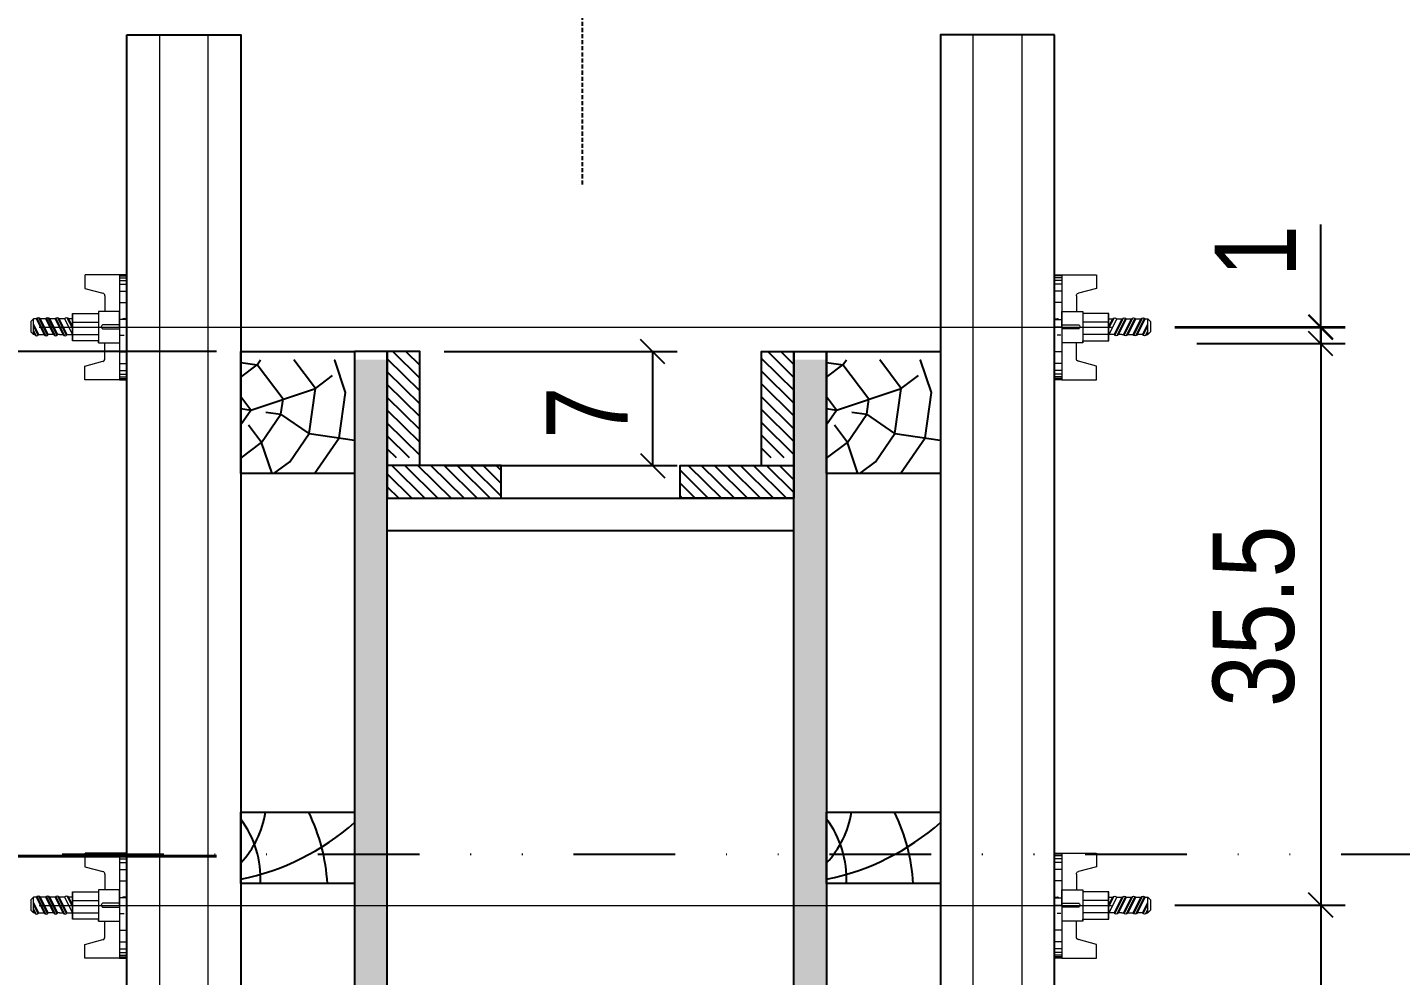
# Model space of a CAD drawing. Extents: x 13379 to 23315, y 867 to 16997.
# Drawn here: x 17798.9 to 17967.7, y 8546.2 to 8662.8 of the extents above; entities that cross this region are included whole.
import ezdxf
from ezdxf.enums import TextEntityAlignment as Align

# ---------------------------------------------------------------- set-up
doc = ezdxf.new("R2010")
doc.units = 0
doc.linetypes.add('DIVIDE2', pattern=[0.625, 0.25, -0.125, 0, -0.125, 0, -0.125])
doc.linetypes.add('HIDDEN', pattern=[0.375, 0.25, -0.125])
for name, color, linetype in [('1-2 PONTALETE', 7, 'Continuous'), ('COTA', 241, 'Continuous'), ('GRAVATA', 2, 'Continuous'), ('Nível', 160, 'Continuous'), ('Painéis', 200, 'Continuous'), ('PONTALETE', 7, 'Continuous'), ('SARRAFO', 251, 'Continuous'), ('Texto de Titulo', 7, 'Continuous'), ('Texto Qtd Sarr', 242, 'Continuous')]:
    doc.layers.add(name, color=color, linetype=linetype)
doc.layers.add('Hachura', color=251, linetype='Continuous', lineweight=9)
doc.layers.add('Texto Seção', color=7, linetype='Continuous', lineweight=15)
doc.styles.add('COTA TECNICA 2X', font='techl___.ttf', dxfattribs={"height": 10})
doc.styles.add('ROMANS', font='romans.shx')
doc.dimstyles.new('SECAO PILAR', dxfattribs={"dimtxt": 10, "dimasz": 3, "dimexe": 3, "dimexo": 3, "dimgap": 3, "dimtad": 1, "dimdec": 1, "dimlfac": 0.5, "dimzin": 12, "dimdsep": 46, "dimtxsty": 'COTA TECNICA 2X', "dimblk1": 'OBLIQUE', "dimblk2": 'OBLIQUE', "dimsah": 1, "dimcen": 0.9, "dimclrd": 256, "dimclre": 256, "dimclrt": 256, "dimadec": 1, "dimazin": 3, "dimtfac": 1, "dimtdec": 1, "dimtmove": 0, "dimatfit": 3, "dimfxl": 1, "dimtolj": 1, "dimtzin": 12, "dimarcsym": 0})

# ---------------------------------------------------------------- blocks, each defined once
blk = doc.blocks.new('_Oblique')
at = {"color": 0, "linetype": 'ByBlock', "lineweight": -2}
blk.add_line((-0.5, -0.5), (0.5, 0.5), dxfattribs=at)
blk = doc.blocks.new('*D1016')
at = {"layer": 'COTA', "lineweight": -2, "transparency": 16777216}
for p, q in [((17822.13, 8622.93), (17744.84, 8622.93)), ((17747.84, 8622.93), (17747.84, 8498.89)), ((17822.13, 8498.89), (17744.84, 8498.89))]:
    blk.add_line(p, q, dxfattribs=at)
at = {"layer": 'Defpoints', "color": 0, "transparency": 16777216}
for p in [(17825.13, 8622.93), (17747.84, 8498.89), (17825.13, 8498.89)]:
    blk.add_point(p, dxfattribs=at)
at = {"layer": 'COTA', "lineweight": -2, "transparency": 16777216, "xscale": 3, "yscale": 3, "zscale": 3}
for p, rotation in [((17747.84, 8622.93), 90), ((17747.84, 8498.89), 270)]:
    blk.add_blockref('_Oblique', p, dxfattribs=dict(at, rotation=rotation))
at = {"layer": 'COTA', "transparency": 16777216, "insert": (17739.74, 8560.91), "char_height": 10, "attachment_point": 5, "rotation": 90, "style": 'COTA TECNICA 2X'}
blk.add_mtext('\\A1;62 - PAINEL', dxfattribs=at)
blk = doc.blocks.new('*D1017')
at = {"layer": 'COTA', "lineweight": -2, "transparency": 16777216}
for p, q in [((17957.91, 8626), (17957.91, 8638.58)), ((17939.96, 8626), (17960.91, 8626)), ((17957.91, 8623.93), (17957.91, 8626)), ((17942.67, 8623.93), (17960.91, 8623.93)), ((17957.91, 8623.93), (17957.91, 8620.93))]:
    blk.add_line(p, q, dxfattribs=at)
at = {"layer": 'Defpoints', "color": 0, "transparency": 16777216}
for p in [(17936.96, 8626), (17957.91, 8626), (17939.67, 8623.93)]:
    blk.add_point(p, dxfattribs=at)
at = {"layer": 'COTA', "lineweight": -2, "transparency": 16777216, "xscale": 3, "yscale": 3, "zscale": 3}
for p, rotation in [((17957.91, 8626), 270), ((17957.91, 8623.93), 90)]:
    blk.add_blockref('_Oblique', p, dxfattribs=dict(at, rotation=rotation))
at = {"layer": 'COTA', "transparency": 16777216, "insert": (17949.85, 8635.29), "char_height": 10, "attachment_point": 5, "rotation": 90, "style": 'COTA TECNICA 2X'}
blk.add_mtext('\\A1;1', dxfattribs=at)
blk = doc.blocks.new('C')
at = {"layer": 'Hachura', "color": 0}
for p, q in [((0.461, 3.155), (-0.003, 3.155)), ((0.461, 3.05), (-0.003, 3.05)), ((0.461, 2.881), (-0.003, 2.881)), ((0.461, 2.65), (-0.003, 2.65)), ((0, 3.224), (0, -3.224)), ((0.451, 3.224), (0, 3.224)), ((0, 2.747), (0, -1.16)), ((0.451, -3.225), (0.451, 3.224)), ((0.451, 3.224), (2.58, 3.224)), ((2.58, 3.224), (2.58, 2.385)), ((0.461, 2.228), (-0.003, 2.228)), ((1.354, 1.939), (1.354, 0.965)), ((2.58, 2.385), (1.475, 2.094)), ((0.461, 1.512), (0, 1.512)), ((1.741, 0.966), (0.451, 0.966)), ((1.741, -0.968), (1.741, 0.966)), ((1.741, 0.966), (1.741, 0.838)), ((1.741, 0.966), (1.741, 0.838)), ((0.388, 0.487), (0.172, 0.487)), ((1.451, 0.101), (0.451, 0.101)), ((1.741, 0.838), (3.354, 0.838)), ((3.354, 0.451), (1.741, 0.451)), ((3.32, 0.838), (3.32, -0.839)), ((3.354, 0.838), (3.354, -0.839)), ((3.676, 0.451), (3.354, 0.451)), ((3.837, -0.517), (3.354, 0.451)), ((3.354, 0.064), (3.67, -0.57)), ((3.676, 0.451), (4.16, -0.517)), ((3.716, 0.5), (4.251, -0.57)), ((4.371, -0.553), (3.83, 0.53)), ((4.151, 0.451), (3.934, 0.451)), ((4.418, -0.517), (3.934, 0.451)), ((4.151, 0.451), (4.256, 0.451)), ((4.256, 0.451), (4.74, -0.517)), ((4.296, 0.5), (4.831, -0.57)), ((4.952, -0.553), (4.41, 0.53)), ((4.514, 0.451), (4.837, 0.451)), ((4.998, -0.517), (4.514, 0.451)), ((4.837, 0.451), (5.321, -0.517)), ((4.876, 0.5), (5.412, -0.57)), ((5.532, -0.553), (4.991, 0.53)), ((5.579, -0.517), (5.095, 0.451)), ((5.417, 0.451), (5.095, 0.451)), ((5.579, -0.517), (5.095, 0.451)), ((5.417, 0.451), (5.74, -0.194)), ((5.457, 0.5), (5.74, -0.065)), ((5.74, 0.193), (5.571, 0.53)), ((5.74, 0.322), (5.675, 0.451)), ((5.675, 0.451), (5.74, 0.451)), ((5.739, 0.45), (5.9, 0.288)), ((5.739, 0.45), (5.739, -0.518)), ((5.9, -0.356), (5.9, 0.288)), ((0.451, -0.004), (0, -0.004)), ((0.075, -0.481), (0.292, -0.481)), ((0.292, -0.481), (0.397, -0.481)), ((0.451, -0.001), (0.451, -0.968)), ((0.451, -0.157), (1.451, -0.157)), ((0.451, -0.646), (0.451, -0.323)), ((0.451, -3.225), (0.451, -0.646)), ((3.354, -0.323), (1.741, -0.323)), ((3.354, -0.839), (1.741, -0.839)), ((3.354, -0.065), (3.579, -0.517)), ((3.354, -0.517), (3.579, -0.517)), ((3.837, -0.517), (4.16, -0.517)), ((4.418, -0.517), (4.74, -0.517)), ((4.634, -0.517), (4.74, -0.517)), ((4.998, -0.517), (5.321, -0.517)), ((5.579, -0.517), (5.74, -0.517)), ((5.739, -0.518), (5.9, -0.356)), ((5.739, -0.518), (5.739, -0.518)), ((0.461, -1.521), (-0.003, -1.521)), ((0.451, -0.968), (1.741, -0.968)), ((1.354, -1.94), (1.354, -0.968)), ((0.461, -2.228), (-0.003, -2.228)), ((2.58, -2.387), (1.475, -2.096)), ((2.58, -3.225), (2.58, -2.387)), ((0.461, -2.65), (-0.003, -2.65)), ((0.461, -2.881), (-0.003, -2.881)), ((0.461, -3.05), (-0.003, -3.05)), ((0.461, -3.155), (-0.003, -3.155)), ((0, -3.224), (2.568, -3.224))]:
    blk.add_line(p, q, dxfattribs=at)
for centre, radius, start, end in [((1.516, 1.939), 0.161, 104.74356, 180), ((1.445, -0.028), 0.129, 272.69497, 87.30503), ((3.805, 0.389), 0.143, 25.56881, 154.43119), ((4.385, 0.389), 0.143, 25.56881, 154.43119), ((4.966, 0.389), 0.143, 25.56881, 154.43119), ((5.546, 0.389), 0.143, 25.56881, 154.43119), ((0.166, -0.366), 0.174, 221.74404, 317.85924), ((3.708, -0.4), 0.174, 222.14076, 318.25596), ((4.289, -0.4), 0.174, 222.14076, 318.25596), ((4.869, -0.4), 0.174, 222.14076, 318.25596), ((5.45, -0.4), 0.174, 222.14076, 318.25596), ((5.61, -0.401), 0.174, 317.85924, 318.25596), ((1.516, -1.94), 0.161, 180, 255.25644)]:
    blk.add_arc(centre, radius, start, end, dxfattribs=at)
blk = doc.blocks.new('*D1019')
at = {"layer": 'COTA', "lineweight": -2, "transparency": 16777216}
for p, q in [((17822.13, 8622.93), (17776.59, 8622.93)), ((17779.59, 8560.91), (17779.59, 8622.93)), ((17822.13, 8560.91), (17776.59, 8560.91))]:
    blk.add_line(p, q, dxfattribs=at)
at = {"layer": 'Defpoints', "color": 0, "transparency": 16777216}
for p in [(17779.59, 8622.93), (17825.13, 8622.93), (17825.13, 8560.91)]:
    blk.add_point(p, dxfattribs=at)
at = {"layer": 'COTA', "lineweight": -2, "transparency": 16777216, "xscale": 3, "yscale": 3, "zscale": 3}
for p, rotation in [((17779.59, 8622.93), 90), ((17779.59, 8560.91), 270)]:
    blk.add_blockref('_Oblique', p, dxfattribs=dict(at, rotation=rotation))
at = {"layer": 'COTA', "transparency": 16777216, "insert": (17771.37, 8591.92), "char_height": 10, "attachment_point": 5, "rotation": 90, "style": 'COTA TECNICA 2X'}
blk.add_mtext('\\A1;31', dxfattribs=at)
blk = doc.blocks.new('*D1023')
at = {"layer": 'COTA', "lineweight": -2, "transparency": 16777216}
for p, q in [((17939.96, 8625.9), (17960.91, 8625.9)), ((17957.91, 8625.9), (17957.91, 8554.88)), ((17939.96, 8554.88), (17960.91, 8554.88))]:
    blk.add_line(p, q, dxfattribs=at)
at = {"layer": 'Defpoints', "color": 0, "transparency": 16777216}
for p in [(17936.96, 8625.9), (17936.96, 8554.88), (17957.91, 8554.88)]:
    blk.add_point(p, dxfattribs=at)
at = {"layer": 'COTA', "lineweight": -2, "transparency": 16777216, "xscale": 3, "yscale": 3, "zscale": 3}
for p, rotation in [((17957.91, 8625.9), 90), ((17957.91, 8554.88), 270)]:
    blk.add_blockref('_Oblique', p, dxfattribs=dict(at, rotation=rotation))
at = {"layer": 'COTA', "transparency": 16777216, "insert": (17949.69, 8590.39), "char_height": 10, "attachment_point": 5, "rotation": 90, "style": 'COTA TECNICA 2X'}
blk.add_mtext('\\A1;35.5', dxfattribs=at)
blk = doc.blocks.new('*D1024')
at = {"layer": 'COTA', "lineweight": -2, "transparency": 16777216}
for p, q in [((17939.96, 8554.88), (17960.91, 8554.88)), ((17957.91, 8554.88), (17957.91, 8495.9)), ((17939.82, 8495.9), (17960.91, 8495.9))]:
    blk.add_line(p, q, dxfattribs=at)
at = {"layer": 'Defpoints', "color": 0, "transparency": 16777216}
for p in [(17936.96, 8554.88), (17936.82, 8495.9), (17957.91, 8495.9)]:
    blk.add_point(p, dxfattribs=at)
at = {"layer": 'COTA', "lineweight": -2, "transparency": 16777216, "xscale": 3, "yscale": 3, "zscale": 3}
for p, rotation in [((17957.91, 8554.88), 90), ((17957.91, 8495.9), 270)]:
    blk.add_blockref('_Oblique', p, dxfattribs=dict(at, rotation=rotation))
at = {"layer": 'COTA', "transparency": 16777216, "insert": (17949.77, 8525.39), "char_height": 10, "attachment_point": 5, "rotation": 90, "style": 'COTA TECNICA 2X'}
blk.add_mtext('\\A1;29.5', dxfattribs=at)
blk = doc.blocks.new('*D1020')
at = {"layer": 'COTA', "lineweight": -2, "transparency": 16777216}
for p, q in [((17822.13, 8560.81), (17776.59, 8560.81)), ((17779.59, 8560.81), (17779.59, 8498.89)), ((17822.13, 8498.89), (17776.59, 8498.89))]:
    blk.add_line(p, q, dxfattribs=at)
at = {"layer": 'Defpoints', "color": 0, "transparency": 16777216}
for p in [(17825.13, 8560.81), (17779.59, 8498.89), (17825.13, 8498.89)]:
    blk.add_point(p, dxfattribs=at)
at = {"layer": 'COTA', "lineweight": -2, "transparency": 16777216, "xscale": 3, "yscale": 3, "zscale": 3}
for p, rotation in [((17779.59, 8560.81), 90), ((17779.59, 8498.89), 270)]:
    blk.add_blockref('_Oblique', p, dxfattribs=dict(at, rotation=rotation))
at = {"layer": 'COTA', "transparency": 16777216, "insert": (17771.37, 8529.85), "char_height": 10, "attachment_point": 5, "rotation": 90, "style": 'COTA TECNICA 2X'}
blk.add_mtext('\\A1;31', dxfattribs=at)
blk = doc.blocks.new('*D1022')
at = {"layer": 'COTA', "lineweight": -2, "transparency": 16777216}
for p, q in [((17850.14, 8622.93), (17878.78, 8622.93)), ((17875.78, 8608.92), (17875.78, 8622.93)), ((17850.14, 8608.92), (17878.78, 8608.92))]:
    blk.add_line(p, q, dxfattribs=at)
at = {"layer": 'Defpoints', "color": 0, "transparency": 16777216}
for p in [(17847.14, 8622.93), (17875.78, 8622.93), (17847.14, 8608.92)]:
    blk.add_point(p, dxfattribs=at)
at = {"layer": 'COTA', "lineweight": -2, "transparency": 16777216, "xscale": 3, "yscale": 3, "zscale": 3}
for p, rotation in [((17875.78, 8622.93), 90), ((17875.78, 8608.92), 270)]:
    blk.add_blockref('_Oblique', p, dxfattribs=dict(at, rotation=rotation))
at = {"layer": 'COTA', "transparency": 16777216, "insert": (17867.7, 8615.42), "char_height": 10, "attachment_point": 5, "rotation": 90, "style": 'COTA TECNICA 2X'}
blk.add_mtext('\\A1;7', dxfattribs=at)
blk = doc.blocks.new('titulo1')
at = {"layer": 'Defpoints', "color": 252, "linetype": 'HIDDEN', "ltscale": 2}
blk.add_line((0, 0), (0, 125), dxfattribs=at)
at = {"layer": 'Defpoints', "style": 'ROMANS', "oblique": 15}
blk.add_attdef('FOLHA', text='', height=10, dxfattribs=at).set_placement((0, 15.58), align=Align.MIDDLE_CENTER)
at = {"layer": 'Texto Qtd Sarr', "color": 3, "style": 'ROMANS', "oblique": 15}
for tag, height, p in [('TITULO', 17, (0, 71.45)), ('SEÇÃO', 12, (0, 41.55))]:
    blk.add_attdef(tag, text='', height=height, dxfattribs=at).set_placement(p, align=Align.MIDDLE_CENTER)

msp = doc.modelspace()

# ---------------------------------------------------------------- hatches: boundary and pattern name
at = {"layer": 'Hachura'}
h = msp.add_hatch(color=256, dxfattribs=at)
h.dxf.hatch_style = 1
h.paths.add_polyline_path([(17843.14, 8621.93), (17839.13, 8621.93), (17839.13, 8607.93), (17839.13, 8554.81), (17843.14, 8554.82)])
h.paths.add_polyline_path([(17843.14, 8554.82), (17839.13, 8554.81), (17839.13, 8499.89), (17843.14, 8499.89), (17843.14, 8516.91)])
h = msp.add_hatch(color=256, dxfattribs=at)
h.dxf.hatch_style = 1
h.paths.add_polyline_path([(17893.14, 8621.93), (17897.16, 8621.93), (17897.16, 8607.93), (17897.16, 8554.81), (17893.14, 8554.82)])
h.paths.add_polyline_path([(17893.14, 8554.82), (17897.16, 8554.81), (17897.16, 8499.89), (17893.14, 8499.89), (17893.14, 8516.91)])
at = {"layer": 'PONTALETE'}
h = msp.add_hatch(dxfattribs=at)
h.set_pattern_fill('TRONCO', color=1, scale=37.5, angle=-8, style=0, pattern_type=2)
h.set_pattern_definition([(352, (19187.775, 20256.405), (42.35404, 31.91606), [11.25, -26.25]), (352, (19188.036, 20258.26), (42.35404, 31.91606), [11.25, -26.25]), (352, (19190.414, 20261.714), (42.35404, 31.91606), [7.5, -30]), (352, (19192.793, 20265.167), (42.35404, 31.91606), [5.625, -31.875]), (352, (19193.315, 20268.88), (42.35404, 31.91606), [3.75, -33.75]), (352, (19184.553, 20273.9), (42.35404, 31.91606), [1.875, -9.375, 1.875, -24.375]), (352, (19190.384, 20274.973), (42.35404, 31.91606), [1.875, -15, 5.625, -15]), (352, (19198.072, 20275.786), (42.35404, 31.91606), [1.875, -1.875, 1.875, -31.875]), (352, (19196.476, 20277.903), (42.35404, 31.91606), [1.875, -35.625]), (352, (19195.14, 20281.878), (42.35404, 31.91606), [5.625, -31.875]), (352, (19195.663, 20285.59), (42.35404, 31.91606), [7.5, -30]), (352, (19194.33, 20289.566), (42.35404, 31.91606), [9.375, -11.25, 1.875, -15]), (82, (19176.343, 20269.372), (-31.91606, 42.35404), [1.875, -3.75, 9.375, -22.5]), (82, (19178.72, 20272.825), (-31.91606, 42.35404), [1.875, -1.875, 5.625, -28.125]), (82, (19182.666, 20287.418), (-31.91606, 42.35404), [3.75, -33.75]), (82, (19182.435, 20272.303), (-31.91606, 42.35404), [7.5, -11.25, 1.875, -16.875]), (82, (19187.162, 20292.466), (-31.91606, 42.35404), [1.875, -35.625]), (82, (19186.41, 20273.638), (-31.91606, 42.35404), [5.625, -31.875]), (82, (19190.384, 20274.973), (-31.91606, 42.35404), [3.75, -33.75]), (82, (19194.098, 20274.45), (-31.91606, 42.35404), [1.875, -5.625, 5.625, -24.375]), (82, (19196.215, 20276.047), (-31.91606, 42.35404), [1.875, -35.625]), (82, (19197.03, 20268.36), (-31.91606, 42.35404), [5.25, -32.25]), (82, (19197.84, 20260.67), (-31.91606, 42.35404), [3.75, -33.75]), (82, (19203.642, 20275.003), (-31.91606, 42.35404), [1.875, -35.625]), (82, (19207.095, 20272.624), (-31.91606, 42.35404), [5.625, -31.875]), (82, (19210.81, 20272.102), (-31.91606, 42.35404), [5.625, -31.875]), (37, (19203.15, 20258.03), (5.21899, 37.13505), [2.651625, -2.651625, 2.651625, -45.078134]), (37, (19197.028, 20268.359), (5.21899, 37.13505), [5.30325, -47.72976]), (37, (19184.784, 20289.014), (5.21899, 37.13505), [5.30325, -47.72976]), (37, (19190.906, 20278.686), (5.21899, 37.13505), [5.30325, -47.72976]), (37, (19191.72, 20270.998), (5.21899, 37.13505), [5.30325, -47.72976]), (37, (19201.816, 20262.005), (5.21899, 37.13505), [5.30325, -47.72976]), (37, (19198.363, 20264.384), (5.21899, 37.13505), [7.95495, -45.07806]), (37, (19189.57, 20282.66), (5.21899, 37.13505), [2.65162, -50.38138]), (37, (19188.236, 20286.635), (5.21899, 37.13505), [2.65162, -50.38138]), (37, (19203.09, 20284.547), (5.21899, 37.13505), [2.65162, -50.38138]), (37, (19185.627, 20268.068), (5.21899, 37.13505), [2.65162, -50.38138]), (37, (19207.878, 20278.194), (5.21899, 37.13505), [2.65162, -50.38138]), (37, (19194.359, 20276.307), (5.21899, 37.13505), [2.65162, -50.38138]), (37, (19198.594, 20279.5), (5.21899, 37.13505), [2.65162, -50.38138]), (127, (19195.693, 20272.333), (-37.13505, 5.21899), [2.651625, -2.651625, 7.95495, -39.77481]), (127, (19201.264, 20271.55), (-37.13505, 5.21899), [2.65162, -50.38138]), (127, (19199.437, 20258.553), (-37.13505, 5.21899), [2.65162, -50.38138]), (127, (19193.315, 20268.88), (-37.13505, 5.21899), [2.65162, -50.38138]), (127, (19199.93, 20275.525), (-37.13505, 5.21899), [2.65162, -50.38138]), (127, (19189.34, 20267.546), (-37.13505, 5.21899), [2.65162, -50.38138]), (127, (19204.194, 20265.458), (-37.13505, 5.21899), [2.65162, -50.38138]), (127, (19176.634, 20257.97), (-37.13505, 5.21899), [2.65162, -50.38138]), (127, (19178.752, 20259.567), (-37.13505, 5.21899), [5.30325, -47.72976]), (127, (19180.87, 20261.162), (-37.13505, 5.21899), [5.30325, -47.72976]), (127, (19184.583, 20260.64), (-37.13505, 5.21899), [5.30325, -47.72976]), (127, (19186.962, 20264.093), (-37.13505, 5.21899), [5.30325, -47.72976]), (127, (19203.903, 20276.86), (-37.13505, 5.21899), [5.30325, -47.72976]), (127, (19208.72, 20257.248), (-37.13505, 5.21899), [5.30325, -47.72976]), (127, (19214.753, 20286.695), (-37.13505, 5.21899), [5.30325, -47.72976]), (127, (19214.23, 20282.982), (-37.13505, 5.21899), [5.30325, -47.72976]), (127, (19210.256, 20281.647), (-37.13505, 5.21899), [5.30325, -47.72976]), (127, (19184.262, 20285.3), (-37.13505, 5.21899), [7.95495, -45.07806]), (127, (19207.878, 20278.194), (-37.13505, 5.21899), [7.95495, -45.07806]), (18.56505, (19189.019, 20292.205), (37.135053, -5.218991), [4.1925, -79.66005]), (18.56505, (19186.41, 20273.638), (37.135053, -5.218991), [4.1925, -79.66005]), (18.56505, (19191.689, 20284.256), (37.135053, -5.218991), [4.1925, -79.66005]), (18.56505, (19199.176, 20256.696), (37.135053, -5.218991), [4.1925, -79.66005]), (18.56505, (19197.841, 20260.67), (37.135053, -5.218991), [4.1925, -79.66005]), (18.56505, (19187.744, 20269.663), (37.135053, -5.218991), [4.1925, -79.66005]), (18.56505, (19190.354, 20288.23), (37.135053, -5.218991), [4.1925, -79.66005]), (18.56505, (19199.929, 20275.525), (37.135053, -5.218991), [8.385, -75.46755]), (55.43495, (19200.712, 20281.095), (5.218991, 37.135053), [4.1925, -79.66005]), (55.43495, (19204.716, 20269.172), (5.218991, 37.135053), [4.1925, -79.66005]), (55.43495, (19187.192, 20279.208), (5.218991, 37.135053), [4.1925, -79.66005]), (55.43495, (19180.026, 20282.109), (5.218991, 37.135053), [4.1925, -79.66005]), (55.43495, (19201.264, 20271.55), (5.218991, 37.135053), [4.1925, -79.66005]), (55.43495, (19197.55, 20272.072), (5.218991, 37.135053), [4.1925, -79.66005]), (55.43495, (19183.479, 20279.73), (5.218991, 37.135053), [8.385, -75.46755]), (55.43495, (19209.504, 20262.818), (5.218991, 37.135053), [8.385, -75.46755]), (55.43495, (19206.051, 20265.197), (5.218991, 37.135053), [8.385, -75.46755]), (108.56505, (19175.56, 20263.802), (5.218991, 37.135053), [4.1925, -79.66005]), (108.56505, (19178.43, 20284.226), (5.218991, 37.135053), [4.1925, -79.66005]), (108.56505, (19182.204, 20257.188), (5.218991, 37.135053), [4.1925, -79.66005]), (108.56505, (19183.188, 20291.131), (5.218991, 37.135053), [4.1925, -79.66005]), (108.56505, (19183.77, 20268.328), (5.218991, 37.135053), [4.1925, -79.66005]), (108.56505, (19191.719, 20270.998), (5.218991, 37.135053), [4.1925, -79.66005]), (108.56505, (19196.476, 20277.903), (5.218991, 37.135053), [4.1925, -79.66005]), (108.56505, (19177.678, 20265.398), (5.219004, 37.135057), [4.1925, -79.66005]), (108.56505, (19187.744, 20269.663), (5.218991, 37.135053), [4.1925, -79.66005]), (108.56505, (19198.363, 20264.384), (5.218991, 37.135053), [4.1925, -79.66005]), (108.56505, (19202.598, 20267.576), (5.218991, 37.135053), [4.1925, -79.66005]), (108.56505, (19211.591, 20277.672), (5.218991, 37.135053), [4.1925, -79.66005]), (108.56505, (19185.306, 20292.727), (5.218991, 37.135053), [4.1925, -79.66005]), (108.56505, (19179.474, 20291.653), (5.218991, 37.135053), [8.385, -75.46755]), (108.56505, (19181.391, 20264.876), (5.218991, 37.135053), [8.385, -75.46755]), (145.43495, (19175.038, 20260.088), (-37.135053, 5.218991), [4.1925, -79.66005]), (145.43495, (19206.342, 20253.796), (-37.135053, 5.218991), [4.1925, -79.66005]), (145.43495, (19207.095, 20272.624), (-37.135053, 5.218991), [4.1925, -79.66005]), (145.43495, (19190.414, 20261.714), (-37.135053, 5.218991), [4.1925, -79.66005]), (145.43495, (19188.036, 20258.262), (-37.135053, 5.218991), [4.1925, -79.66005]), (145.43495, (19192.793, 20265.167), (-37.135053, 5.218991), [4.1925, -79.66005]), (145.43495, (19207.065, 20285.882), (-37.135053, 5.218991), [4.1925, -79.66005]), (145.43495, (19211.04, 20287.217), (-37.135053, 5.218991), [8.385, -75.46755])])
h.paths.add_polyline_path([(17825.13, 8621.93), (17825.13, 8607.93), (17839.13, 8607.93), (17839.13, 8621.93)])
h = msp.add_hatch(dxfattribs=at)
h.set_pattern_fill('TRONCO', color=1, scale=37.5, angle=-8, style=0, pattern_type=2)
h.set_pattern_definition([(352, (19259.803, 20256.405), (42.35404, 31.91606), [11.25, -26.25]), (352, (19260.064, 20258.26), (42.35404, 31.91606), [11.25, -26.25]), (352, (19262.442, 20261.714), (42.35404, 31.91606), [7.5, -30]), (352, (19264.82, 20265.167), (42.35404, 31.91606), [5.625, -31.875]), (352, (19265.343, 20268.88), (42.35404, 31.91606), [3.75, -33.75]), (352, (19256.58, 20273.9), (42.35404, 31.91606), [1.875, -9.375, 1.875, -24.375]), (352, (19262.412, 20274.973), (42.35404, 31.91606), [1.875, -15, 5.625, -15]), (352, (19270.1, 20275.786), (42.35404, 31.91606), [1.875, -1.875, 1.875, -31.875]), (352, (19268.504, 20277.903), (42.35404, 31.91606), [1.875, -35.625]), (352, (19267.17, 20281.878), (42.35404, 31.91606), [5.625, -31.875]), (352, (19267.69, 20285.59), (42.35404, 31.91606), [7.5, -30]), (352, (19266.357, 20289.566), (42.35404, 31.91606), [9.375, -11.25, 1.875, -15]), (82, (19248.37, 20269.372), (-31.91606, 42.35404), [1.875, -3.75, 9.375, -22.5]), (82, (19250.75, 20272.825), (-31.91606, 42.35404), [1.875, -1.875, 5.625, -28.125]), (82, (19254.694, 20287.418), (-31.91606, 42.35404), [3.75, -33.75]), (82, (19254.463, 20272.303), (-31.91606, 42.35404), [7.5, -11.25, 1.875, -16.875]), (82, (19259.19, 20292.466), (-31.91606, 42.35404), [1.875, -35.625]), (82, (19258.438, 20273.638), (-31.91606, 42.35404), [5.625, -31.875]), (82, (19262.412, 20274.973), (-31.91606, 42.35404), [3.75, -33.75]), (82, (19266.126, 20274.45), (-31.91606, 42.35404), [1.875, -5.625, 5.625, -24.375]), (82, (19268.243, 20276.047), (-31.91606, 42.35404), [1.875, -35.625]), (82, (19269.056, 20268.36), (-31.91606, 42.35404), [5.25, -32.25]), (82, (19269.87, 20260.67), (-31.91606, 42.35404), [3.75, -33.75]), (82, (19275.67, 20275.003), (-31.91606, 42.35404), [1.875, -35.625]), (82, (19279.123, 20272.624), (-31.91606, 42.35404), [5.625, -31.875]), (82, (19282.836, 20272.102), (-31.91606, 42.35404), [5.625, -31.875]), (37, (19275.179, 20258.03), (5.21899, 37.13505), [2.651625, -2.651625, 2.651625, -45.078134]), (37, (19269.056, 20268.359), (5.21899, 37.13505), [5.30325, -47.72976]), (37, (19256.812, 20289.014), (5.21899, 37.13505), [5.30325, -47.72976]), (37, (19262.934, 20278.686), (5.21899, 37.13505), [5.30325, -47.72976]), (37, (19263.747, 20270.998), (5.21899, 37.13505), [5.30325, -47.72976]), (37, (19273.844, 20262.005), (5.21899, 37.13505), [5.30325, -47.72976]), (37, (19270.39, 20264.384), (5.21899, 37.13505), [7.95495, -45.07806]), (37, (19261.6, 20282.66), (5.21899, 37.13505), [2.65162, -50.38138]), (37, (19260.264, 20286.635), (5.21899, 37.13505), [2.65162, -50.38138]), (37, (19275.118, 20284.547), (5.21899, 37.13505), [2.65162, -50.38138]), (37, (19257.655, 20268.068), (5.21899, 37.13505), [2.65162, -50.38138]), (37, (19279.906, 20278.194), (5.21899, 37.13505), [2.65162, -50.38138]), (37, (19266.387, 20276.307), (5.21899, 37.13505), [2.65162, -50.38138]), (37, (19270.622, 20279.5), (5.21899, 37.13505), [2.65162, -50.38138]), (127, (19267.722, 20272.333), (-37.13505, 5.21899), [2.651625, -2.651625, 7.95495, -39.77481]), (127, (19273.292, 20271.55), (-37.13505, 5.21899), [2.65162, -50.38138]), (127, (19271.465, 20258.553), (-37.13505, 5.21899), [2.65162, -50.38138]), (127, (19265.343, 20268.88), (-37.13505, 5.21899), [2.65162, -50.38138]), (127, (19271.957, 20275.525), (-37.13505, 5.21899), [2.65162, -50.38138]), (127, (19261.368, 20267.546), (-37.13505, 5.21899), [2.65162, -50.38138]), (127, (19276.222, 20265.458), (-37.13505, 5.21899), [2.65162, -50.38138]), (127, (19248.662, 20257.97), (-37.13505, 5.21899), [2.65162, -50.38138]), (127, (19250.78, 20259.567), (-37.13505, 5.21899), [5.30325, -47.72976]), (127, (19252.898, 20261.162), (-37.13505, 5.21899), [5.30325, -47.72976]), (127, (19256.61, 20260.64), (-37.13505, 5.21899), [5.30325, -47.72976]), (127, (19258.99, 20264.093), (-37.13505, 5.21899), [5.30325, -47.72976]), (127, (19275.931, 20276.86), (-37.13505, 5.21899), [5.30325, -47.72976]), (127, (19280.75, 20257.248), (-37.13505, 5.21899), [5.30325, -47.72976]), (127, (19286.78, 20286.695), (-37.13505, 5.21899), [5.30325, -47.72976]), (127, (19286.26, 20282.982), (-37.13505, 5.21899), [5.30325, -47.72976]), (127, (19282.284, 20281.647), (-37.13505, 5.21899), [5.30325, -47.72976]), (127, (19256.29, 20285.3), (-37.13505, 5.21899), [7.95495, -45.07806]), (127, (19279.906, 20278.194), (-37.13505, 5.21899), [7.95495, -45.07806]), (18.56505, (19261.047, 20292.205), (37.135053, -5.218991), [4.1925, -79.66005]), (18.56505, (19258.438, 20273.638), (37.135053, -5.218991), [4.1925, -79.66005]), (18.56505, (19263.717, 20284.256), (37.135053, -5.218991), [4.1925, -79.66005]), (18.56505, (19271.204, 20256.696), (37.135053, -5.218991), [4.1925, -79.66005]), (18.56505, (19269.87, 20260.67), (37.135053, -5.218991), [4.1925, -79.66005]), (18.56505, (19259.773, 20269.663), (37.135053, -5.218991), [4.1925, -79.66005]), (18.56505, (19262.382, 20288.23), (37.135053, -5.218991), [4.1925, -79.66005]), (18.56505, (19271.957, 20275.525), (37.135053, -5.218991), [8.385, -75.46755]), (55.43495, (19272.74, 20281.095), (5.218991, 37.135053), [4.1925, -79.66005]), (55.43495, (19276.744, 20269.172), (5.218991, 37.135053), [4.1925, -79.66005]), (55.43495, (19259.22, 20279.208), (5.218991, 37.135053), [4.1925, -79.66005]), (55.43495, (19252.055, 20282.109), (5.218991, 37.135053), [4.1925, -79.66005]), (55.43495, (19273.292, 20271.55), (5.218991, 37.135053), [4.1925, -79.66005]), (55.43495, (19269.578, 20272.072), (5.218991, 37.135053), [4.1925, -79.66005]), (55.43495, (19255.507, 20279.73), (5.218991, 37.135053), [8.385, -75.46755]), (55.43495, (19281.532, 20262.818), (5.218991, 37.135053), [8.385, -75.46755]), (55.43495, (19278.08, 20265.197), (5.218991, 37.135053), [8.385, -75.46755]), (108.56505, (19247.588, 20263.802), (5.218991, 37.135053), [4.1925, -79.66005]), (108.56505, (19250.459, 20284.226), (5.218991, 37.135053), [4.1925, -79.66005]), (108.56505, (19254.232, 20257.188), (5.218991, 37.135053), [4.1925, -79.66005]), (108.56505, (19255.216, 20291.131), (5.218991, 37.135053), [4.1925, -79.66005]), (108.56505, (19255.798, 20268.328), (5.218991, 37.135053), [4.1925, -79.66005]), (108.56505, (19263.747, 20270.998), (5.218991, 37.135053), [4.1925, -79.66005]), (108.56505, (19268.504, 20277.903), (5.218991, 37.135053), [4.1925, -79.66005]), (108.56505, (19249.706, 20265.398), (5.219004, 37.135057), [4.1925, -79.66005]), (108.56505, (19259.773, 20269.663), (5.218991, 37.135053), [4.1925, -79.66005]), (108.56505, (19270.391, 20264.384), (5.218991, 37.135053), [4.1925, -79.66005]), (108.56505, (19274.627, 20267.576), (5.218991, 37.135053), [4.1925, -79.66005]), (108.56505, (19283.62, 20277.672), (5.218991, 37.135053), [4.1925, -79.66005]), (108.56505, (19257.334, 20292.727), (5.218991, 37.135053), [4.1925, -79.66005]), (108.56505, (19251.503, 20291.653), (5.218991, 37.135053), [8.385, -75.46755]), (108.56505, (19253.42, 20264.876), (5.218991, 37.135053), [8.385, -75.46755]), (145.43495, (19247.066, 20260.088), (-37.135053, 5.218991), [4.1925, -79.66005]), (145.43495, (19278.37, 20253.796), (-37.135053, 5.218991), [4.1925, -79.66005]), (145.43495, (19279.123, 20272.624), (-37.135053, 5.218991), [4.1925, -79.66005]), (145.43495, (19262.442, 20261.714), (-37.135053, 5.218991), [4.1925, -79.66005]), (145.43495, (19260.064, 20258.262), (-37.135053, 5.218991), [4.1925, -79.66005]), (145.43495, (19264.821, 20265.167), (-37.135053, 5.218991), [4.1925, -79.66005]), (145.43495, (19279.093, 20285.882), (-37.135053, 5.218991), [4.1925, -79.66005]), (145.43495, (19283.067, 20287.217), (-37.135053, 5.218991), [8.385, -75.46755])])
h.paths.add_polyline_path([(17897.16, 8621.93), (17897.16, 8607.93), (17911.16, 8607.93), (17911.16, 8621.93)])
at = {"layer": 'SARRAFO'}
h = msp.add_hatch(dxfattribs=at)
h.set_pattern_fill('ANSI31', color=256, scale=9, angle=-89.5, style=0)
h.set_pattern_definition([(315.5, (-15818.3963, 105464.4998), (0.788522922, 0.802406755), [])])
h.paths.add_polyline_path([(17847.14, 8622.93), (17843.14, 8622.93), (17843.14, 8609.92), (17847.14, 8609.92)])
h = msp.add_hatch(dxfattribs=at)
h.set_pattern_fill('ANSI31', color=256, scale=9, angle=-89.5, style=0)
h.set_pattern_definition([(315.5, (-15796.3963, 105464.4998), (0.788522922, 0.802406755), [])])
h.paths.add_polyline_path([(17893.14, 8622.93), (17889.14, 8622.93), (17889.14, 8609.92), (17893.14, 8609.92)])
h = msp.add_hatch(dxfattribs=at)
h.set_pattern_fill('ANSI31', color=256, scale=9, angle=-89.5, style=0)
h.set_pattern_definition([(315.5, (-15872.4413, 124260.5501), (0.788522922, 0.802406755), [])])
h.paths.add_polyline_path([(17843.14, 8604.92), (17843.14, 8608.92), (17857.16, 8608.92), (17857.16, 8604.92)])
h = msp.add_hatch(dxfattribs=at)
h.set_pattern_fill('ANSI31', color=256, scale=9, angle=-89.5, style=0)
h.set_pattern_definition([(315.5, (-15850.4413, 124260.5501), (0.788522922, 0.802406755), [])])
h.paths.add_polyline_path([(17893.14, 8604.92), (17893.14, 8608.92), (17879.13, 8608.92), (17879.13, 8604.92)])

# ---------------------------------------------------------------- linework, layer by layer
at = {"layer": '1-2 PONTALETE', "color": 1}
for centre, radius, start, end in [((17816.59, 8568.14), 11.74, 316.6479, 350.9173), ((17812.51, 8556.09), 23.32, 3.5441, 25.9137), ((17888.62, 8568.14), 11.74, 316.6479, 350.9173), ((17884.54, 8556.09), 23.32, 3.5441, 25.9137), ((17815.25, 8558.08), 12.32, 357.4574, 36.7023), ((17887.28, 8558.08), 12.32, 357.4574, 36.7023)]:
    msp.add_arc(centre, radius, start, end, dxfattribs=at)
at = {"layer": 'GRAVATA', "color": 1}
for points in [[(17811.13, 8661.89), (17825.13, 8661.89), (17825.13, 8459.53), (17811.13, 8459.53)], [(17925.16, 8661.89), (17911.16, 8661.89), (17911.16, 8459.53), (17925.16, 8459.53)]]:
    msp.add_lwpolyline(points, close=True, dxfattribs=at)
at = {"layer": 'Hachura'}
for p, q in [((17815.13, 8661.89), (17815.13, 8459.53)), ((17821.13, 8459.53), (17821.13, 8661.89)), ((17915.16, 8459.53), (17915.16, 8661.89)), ((17921.16, 8661.89), (17921.16, 8459.53)), ((17800.33, 8625.93), (17932.16, 8625.94)), ((17800.33, 8554.81), (17932.16, 8554.82))]:
    msp.add_line(p, q, dxfattribs=at)
at = {"layer": 'Nível', "color": 4, "linetype": 'DIVIDE2', "ltscale": 50}
msp.add_line((17583, 8561.14), (21112.79, 8561.14), dxfattribs=at)
at = {"layer": 'Painéis'}
for p, q in [((17843.14, 8604.92), (17893.14, 8604.92)), ((17843.14, 8600.92), (17893.14, 8600.92))]:
    msp.add_line(p, q, dxfattribs=at)
for points in [[(17839.13, 8498.89), (17843.14, 8498.89), (17843.14, 8622.93), (17839.13, 8622.93)], [(17897.16, 8498.89), (17893.14, 8498.89), (17893.14, 8622.93), (17897.16, 8622.93)]]:
    msp.add_lwpolyline(points, close=True, dxfattribs=at)
at = {"layer": 'PONTALETE', "color": 1}
for points in [[(17839.13, 8622.93), (17839.13, 8607.93), (17825.13, 8607.93), (17825.13, 8622.93)], [(17911.16, 8622.93), (17911.16, 8607.93), (17897.16, 8607.93), (17897.16, 8622.93)], [(17839.13, 8566.29), (17839.13, 8557.54), (17825.13, 8557.54), (17825.13, 8566.29)], [(17911.16, 8566.29), (17911.16, 8557.54), (17897.16, 8557.54), (17897.16, 8566.29)]]:
    msp.add_lwpolyline(points, close=True, dxfattribs=at)
for centre in [(17818.99, 8587.84), (17891.02, 8587.84)]:
    msp.add_arc(centre, 30.42, 281.6357, 311.4455, dxfattribs=at)
at = {"layer": 'SARRAFO'}
for points in [[(17843.14, 8622.93), (17843.14, 8604.92), (17857.16, 8604.92), (17857.16, 8608.92), (17843.14, 8608.92)], [(17847.14, 8608.92), (17847.14, 8622.93), (17843.14, 8622.93)], [(17893.14, 8622.93), (17893.14, 8604.92), (17879.13, 8604.92), (17879.13, 8608.92), (17893.14, 8608.92)], [(17889.14, 8608.92), (17889.14, 8622.93), (17893.14, 8622.93)]]:
    msp.add_lwpolyline(points, dxfattribs=at)

# ---------------------------------------------------------------- block references
at = {"layer": 'Hachura', "linetype": 'Continuous', "yscale": 2, "zscale": 2, "rotation": 180}
for p, xscale in [((17811.13, 8625.93), 2), ((17925.16, 8625.93), -2), ((17811.13, 8554.81), 2), ((17925.16, 8554.81), -2)]:
    msp.add_blockref('C', p, dxfattribs=dict(at, xscale=xscale))
at = {"layer": 'Texto Seção'}
ref = msp.add_blockref('titulo1', (17867.14, 8643.49), dxfattribs=at)
ref.add_attrib('TITULO', 'P216-P219', dxfattribs={"layer": 'Texto de Titulo', "color": 7, "height": 17, "style": 'ROMANS', "width": 1.1}).set_placement((17867.14, 8730.99), align=Align.MIDDLE_CENTER)
ref.add_attrib('SEÇÃO', '25x40', dxfattribs={"layer": 'Texto de Titulo', "color": 7, "height": 12, "style": 'ROMANS', "width": 1.1}).set_placement((17867.14, 8700.99), align=Align.MIDDLE_CENTER)

# ---------------------------------------------------------------- dimensions: what is measured, and where the dimension line sits
at = {"layer": 'COTA'}
for base, p1, p2, picture, middle in [((17957.91, 8626), (17939.67, 8623.93), (17936.96, 8626), '*D1017', (17949.85, 8635.29)), ((17957.91, 8554.88), (17936.96, 8625.9), (17936.96, 8554.88), '*D1023', (17949.69, 8590.39)), ((17779.59, 8622.93), (17825.13, 8560.91), (17825.13, 8622.93), '*D1019', (17771.37, 8591.92)), ((17779.59, 8498.89), (17825.13, 8560.81), (17825.13, 8498.89), '*D1020', (17771.37, 8529.85)), ((17957.91, 8495.9), (17936.96, 8554.88), (17936.82, 8495.9), '*D1024', (17949.77, 8525.39))]:
    dim = msp.add_linear_dim(base=base, p1=p1, p2=p2, angle=270, dimstyle='SECAO PILAR', dxfattribs=at)
    dim.commit()
    dim.dimension.update_dxf_attribs({"geometry": picture, "text_midpoint": middle})
dim = msp.add_linear_dim(base=(17747.84, 8498.89), p1=(17825.13, 8622.93), p2=(17825.13, 8498.89), angle=270, text='<> - PAINEL', dimstyle='SECAO PILAR', dxfattribs=at)
dim.commit()
dim.dimension.update_dxf_attribs({"geometry": '*D1016', "text_midpoint": (17739.74, 8560.91)})
dim = msp.add_linear_dim(base=(17875.78, 8622.93), p1=(17847.14, 8608.92), p2=(17847.14, 8622.93), angle=90, dimstyle='SECAO PILAR', dxfattribs=at)
dim.commit()
dim.dimension.update_dxf_attribs({"geometry": '*D1022', "text_midpoint": (17875.78, 8615.42), "dimtype": 161})

doc.saveas('drawing.dxf')
